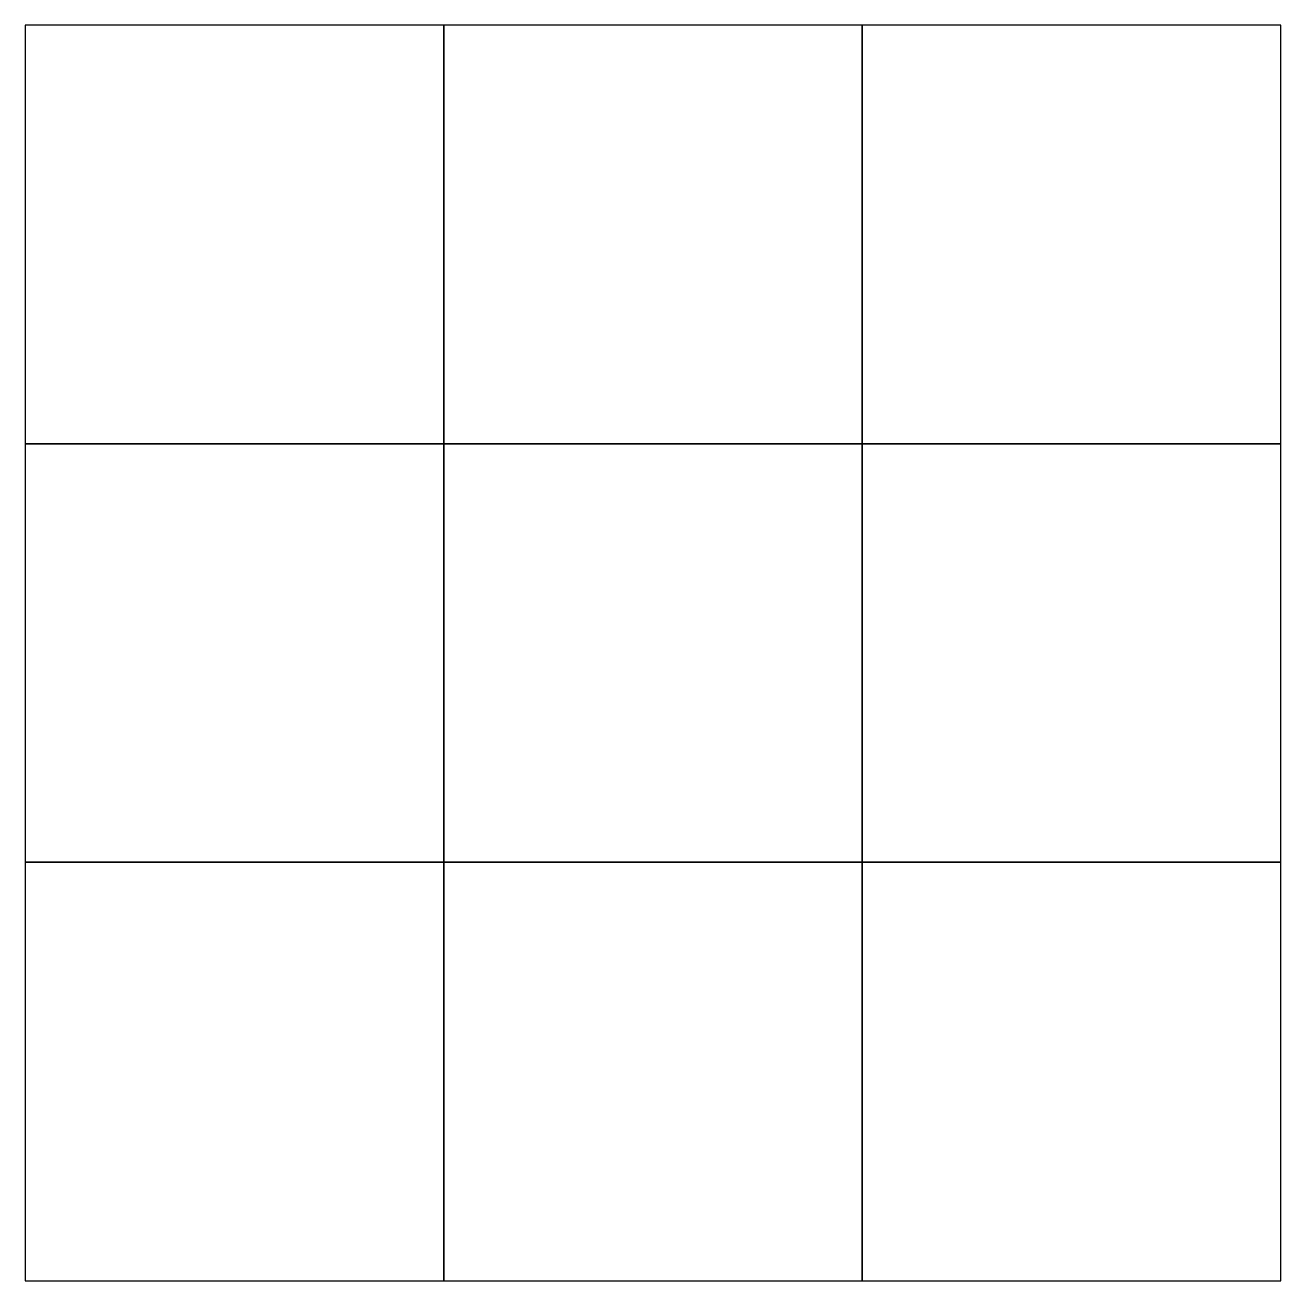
# Model space of a CAD drawing. Header units: millimetres. Extents: x 0 to 300, y 0 to 300.
import ezdxf

# ---------------------------------------------------------------- set-up
doc = ezdxf.new("R2010")
doc.units = ezdxf.units.MM

msp = doc.modelspace()

# ---------------------------------------------------------------- linework, layer by layer
for points in [[(0, 200), (100, 200), (100, 300), (0, 300)], [(100, 200), (200, 200), (200, 300), (100, 300)], [(200, 200), (300, 200), (300, 300), (200, 300)], [(0, 100), (100, 100), (100, 200), (0, 200)], [(100, 100), (200, 100), (200, 200), (100, 200)], [(200, 100), (300, 100), (300, 200), (200, 200)], [(0, 0), (100, 0), (100, 100), (0, 100)], [(100, 0), (200, 0), (200, 100), (100, 100)], [(200, 0), (300, 0), (300, 100), (200, 100)]]:
    msp.add_3dface(points)

doc.saveas('drawing.dxf')
